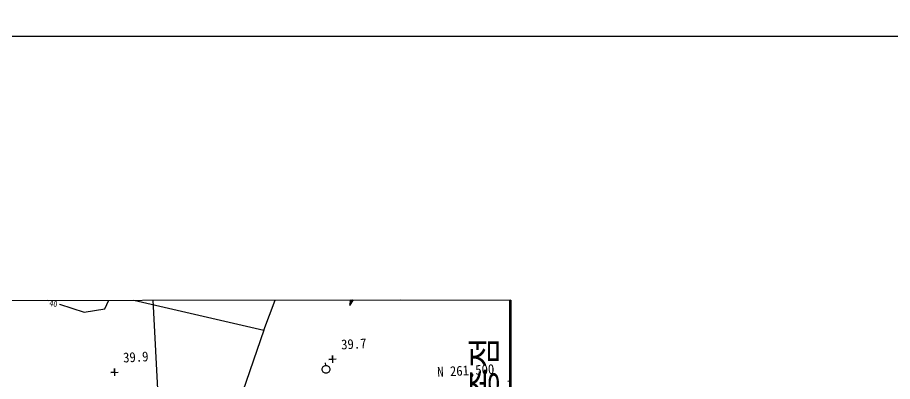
# Model space of a CAD drawing. Header units: millimetres. Extents: x 17638 to 18434, y 1103 to 1809.
# Drawn here: x 18077.2 to 18255.5, y 1548.8 to 1622.9 of the extents above; entities that cross this region are included whole.
import ezdxf
from ezdxf.enums import TextEntityAlignment as Align
from ezdxf.xclip import XClip

# ---------------------------------------------------------------- set-up
doc = ezdxf.new("R2010")
doc.units = ezdxf.units.MM
doc.header["$LTSCALE"] = 10
doc.header["$MEASUREMENT"] = 0
doc.header["$XCLIPFRAME"] = 2
doc.linetypes.add('A-CENTR01', pattern=[2, 1.25, -0.25, 0.25, -0.25])
for name, color, linetype in [('TN-MACL', 6, 'A-CENTR01'), ('TZ-BASE', 253, 'Continuous'), ('TZ-LEAL', 1, 'Continuous')]:
    doc.layers.add(name, color=color, linetype=linetype)
doc.layers.add('TX-PAPR', color=2, linetype='Continuous', plot=False)
doc.styles.get("Standard").update_dxf_attribs({"font": 'GulimChe.ttf'})

# ---------------------------------------------------------------- blocks, each defined once
blk = doc.blocks.new('JD-SDJKSFJK3')
at = {"layer": 'TZ-BASE'}
for p, q in [((224.02, 132.79), (242.6, -217.07)), ((300, 0.26), (299.74, 103.57)), ((269.88, 97.97), (267.19, 74.12)), ((269.88, 97.97), (277.53, 75.22)), ((249.72, 69.11, 40.38), (258.27, 91.93, 40.38)), ((267.19, 74.12), (271.72, 80.66)), ((277.53, 75.22), (271.72, 80.66)), ((217.26, 73.44, 40.02), (219.68, 78.59, 40.02)), ((267.3, 75.1), (271.28, 80.01)), ((216.2, 76.81, 40.57), (249.72, 69.11, 40.57)), ((267.27, 74.82), (270.12, 78.34)), ((202.64, 76.09, 40.02), (205.75, 75.1, 40.02)), ((267.21, 74.26), (267.8, 75)), ((267.24, 74.54), (268.96, 76.67)), ((208.01, 74.37, 40.02), (208.07, 74.35, 40.02)), ((208.07, 74.35, 40.02), (213.08, 72.77, 40.02)), ((213.08, 72.77, 40.02), (217.26, 73.44, 40.02)), ((249.72, 69.11, 40.57), (240.9, 43.81, 40.57)), ((262.97, 63.13, 39.75), (264.47, 63.21, 39.75)), ((263.72, 63.17, 39.75), (262.97, 63.13, 39.75)), ((263.68, 63.92, 39.75), (263.72, 63.17, 39.75)), ((263.76, 62.42, 39.75), (263.68, 63.92, 39.75)), ((219.23, 61.26, 39.85), (219.27, 60.51, 39.85)), ((219.31, 59.76, 39.85), (219.23, 61.26, 39.85)), ((262.31, 61.88, 40.21), (262.26, 62.4, 40.21)), ((218.52, 60.47, 39.85), (220.02, 60.55, 39.85)), ((219.27, 60.51, 39.85), (218.52, 60.47, 39.85)), ((299.95, 58.66), (299.42, 58.63))]:
    blk.add_line(p, q, dxfattribs=at)
blk.add_circle((262.35, 61.11, 40.21), 0.791, dxfattribs=at)
blk.add_text('40', height=1.2, rotation=350.0398, dxfattribs=at).set_placement((206.81, 74.5, 40.13), align=Align.MIDDLE)
for s, height, rotation, p in [('39.7', 2, 3.0398, (265.5, 65.15, 36.89)), ('제10-4공구종점', 5, 90.1445, (297.19, 23.38)), ('39.9', 2, 3.0398, (221.06, 62.49, 36.89)), ('N 261,500', 2, 3.0398, (285.1, 59.57, 46.47))]:
    blk.add_text(s, height=height, rotation=rotation, dxfattribs=at).set_placement(p)

msp = doc.modelspace()

# ---------------------------------------------------------------- linework, layer by layer
at = {"layer": 'TN-MACL', "const_width": 0.5}
msp.add_lwpolyline([(18177.62, 1565.4), (18177.75, 1415.4)], dxfattribs=at)
at = {"layer": 'TX-PAPR'}
msp.add_lwpolyline([(17877.62, 1565.14), (18177.62, 1565.4), (18177.75, 1415.4), (17877.75, 1415.14)], close=True, dxfattribs=at)
at = {"layer": 'TZ-LEAL'}
msp.add_lwpolyline([(17637.89, 1103.05), (18433.89, 1103.05), (18433.89, 1619.05), (17637.89, 1619.05)], close=True, dxfattribs=at)

# ---------------------------------------------------------------- block references
at = {"layer": 'TZ-BASE'}
ref = msp.add_blockref('JD-SDJKSFJK3', (17877.68, 1490.14), dxfattribs=at)
XClip(ref).set_block_clipping_path([(-0.0661112123, 74.999970862), (299.9337722053, 75.2644158343), (300.0659946915, -74.7355260164), (0.0661112122, -74.999970862)])

doc.saveas('drawing.dxf')
